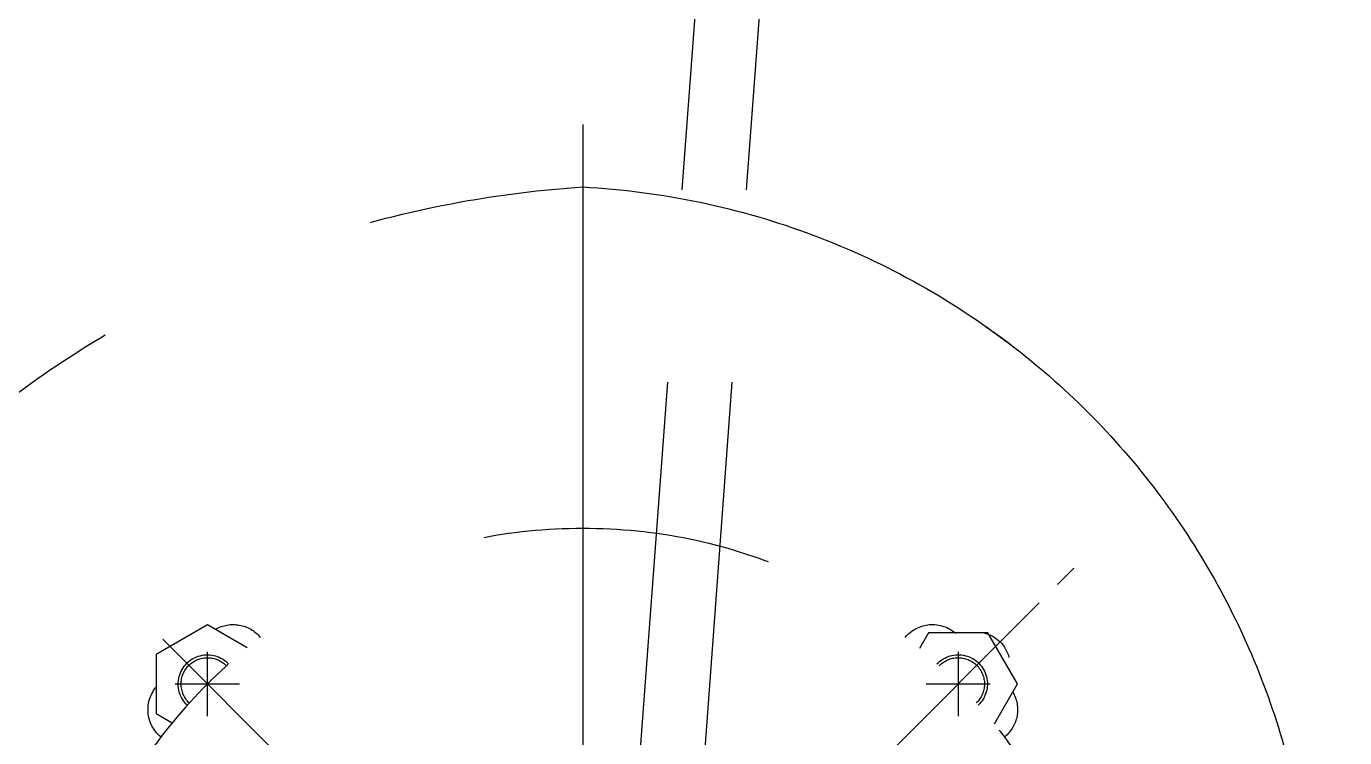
# Model space of a CAD drawing. Header units: millimetres. Extents: x 0 to 12600, y -349 to 8910.
# Drawn here: x 8309 to 8822, y 6798 to 7075 of the extents above; entities that cross this region are included whole.
import ezdxf

# ---------------------------------------------------------------- set-up
doc = ezdxf.new("R2010")
doc.units = ezdxf.units.MM
doc.header["$LTSCALE"] = 300
doc.linetypes.add('K', pattern=[2.5, 1.25, -0.25, 0.25, -0.25, 0.25, -0.25])
doc.layers.add('07', color=6, linetype='K')

# ---------------------------------------------------------------- blocks, each defined once
blk = doc.blocks.new('erewre')
at = {"layer": '07', "color": 6, "linetype": 'K'}
for p, q in [((9684.32, 9816.66), (9493.47, 7251.75)), ((9709.39, 9816.66), (9518.4, 7249.9))]:
    blk.add_line(p, q, dxfattribs=at)
blk = doc.blocks.new('fer')
at = {"layer": '07', "color": 6, "linetype": 'K', "ltscale": 1.5}
for p, q in [((15531.16, 7168), (15531.16, 6560.06)), ((15346.33, 6988.93), (15340.03, 6995.23)), ((15531.16, 6994.07), (15531.16, 6614.43)), ((15531.16, 6804.1), (15353.5, 6981.76)), ((15531.16, 6804.1), (15694.64, 6967.59)), ((15385.05, 6962.72), (15385.05, 6937.7)), ((15677.27, 6937.7), (15677.27, 6962.72)), ((15397.56, 6950.21), (15372.54, 6950.21)), ((15689.77, 6950.21), (15664.76, 6950.21))]:
    blk.add_line(p, q, dxfattribs=at)
for points in [[(15661.75, 6964.29), (15677.27, 6973.25), (15697.22, 6961.73), (15697.22, 6938.69), (15691.01, 6935.11)], [(15370.97, 6934.7), (15362.01, 6950.21), (15373.53, 6970.16), (15396.57, 6970.16), (15400.16, 6963.96)]]:
    blk.add_lwpolyline(points, dxfattribs=at)
blk.add_circle((15531.16, 6804.09), 206.63, dxfattribs=at)
for centre, radius, start, end in [((15547.12, 6843.74), 300.36, 93.0459, 128.1419), ((15504.07, 6727.64), 416.92, 341.9827, 86.2743), ((15547.12, 6843.74), 300.36, 125.1819, 187.5831), ((15395.06, 6959.61), 13.73, 39.556, 131.3707), ((15395.06, 6959.61), 13.73, 39.556, 131.3707), ((15667.26, 6959.61), 13.73, 59.7549, 140.444), ((15667.26, 6959.61), 13.73, 59.7549, 140.444), ((15377.89, 6957.36), 13.01, 104.0112, 165.9888), ((15385.05, 6950.21), 11.37, 43.497, 226.503), ((15385.05, 6950.21), 10.23, 43.6474, 135), ((15677.27, 6950.21), 11.37, 313.497, 136.503), ((15677.27, 6950.21), 10.23, 45, 136.3526), ((15385.05, 6950.21), 10.23, 135, 226.3526), ((15677.27, 6950.21), 10.23, 313.6474, 45), ((15686.66, 6940.2), 13.73, 309.556, 41.3707), ((15686.66, 6940.2), 13.73, 309.556, 41.3707), ((15375.66, 6940.2), 13.73, 149.7549, 230.444), ((15375.66, 6940.2), 13.73, 149.7549, 230.444)]:
    blk.add_arc(centre, radius, start, end, dxfattribs=at)
for p in [(15385.05, 6950.21), (15677.27, 6950.21)]:
    blk.add_point(p, dxfattribs=at)

msp = doc.modelspace()

# ---------------------------------------------------------------- block references
at = {"layer": '07'}
msp.add_blockref('erewre', (-1070.1, -2132.33), dxfattribs=at)
at = {"layer": '07', "xscale": -1}
msp.add_blockref('fer', (24056.73, -131.32), dxfattribs=at)

doc.saveas('drawing.dxf')
